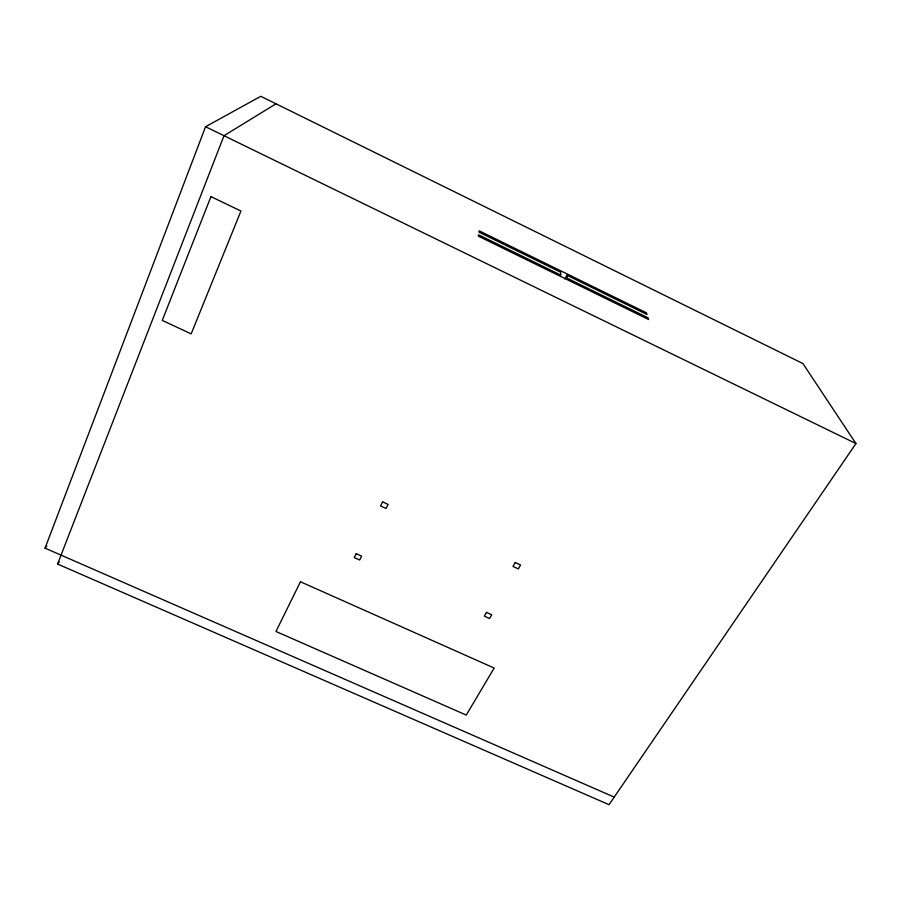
<?xml version="1.0" encoding="UTF-8"?>
<svg xmlns="http://www.w3.org/2000/svg" width="901" height="901" viewBox="0 0 901 901"><rect width="100%" height="100%" fill="white"/><g stroke="black" fill="none" stroke-linecap="round" stroke-linejoin="round"><path stroke-width="1.35" d="M614.212 797.115L45.05 548.135L205.552 126.726L260.794 96.306L802.915 363.553L855.95 443.562L609.02 804.694L57.574 564.037L224 135.713L275.999 103.806M564.904 278.916L566.875 275.222L646.997 314.494L646.467 312.838L479.197 230.847L478.972 232.154L560.58 272.136L560.872 275.12L478.51 234.789L478.285 236.118L648.641 319.517L648.089 317.828L567.236 278.229L566.875 275.222M57.574 564.037L59.275 561.83M45.05 548.135L46.818 545.938M205.552 126.726L855.95 443.562M210.935 196.621L162.259 320.418L191.17 333.877L240.939 211.037L210.935 196.621M300.461 581.764L275.976 631.488L466.256 715.067L494.187 668.058L300.461 581.764M356.233 553.676L354.251 557.561L359.645 559.994L361.639 556.108L356.233 553.676M382.621 501.88L380.56 505.934L386.045 508.446L388.128 504.391L382.621 501.88M486.472 612.387L484.31 616.138L489.558 618.503L491.732 614.764L486.472 612.387M515.237 562.539L512.984 566.447L518.323 568.88L520.587 564.983L515.237 562.539"/></g></svg>
